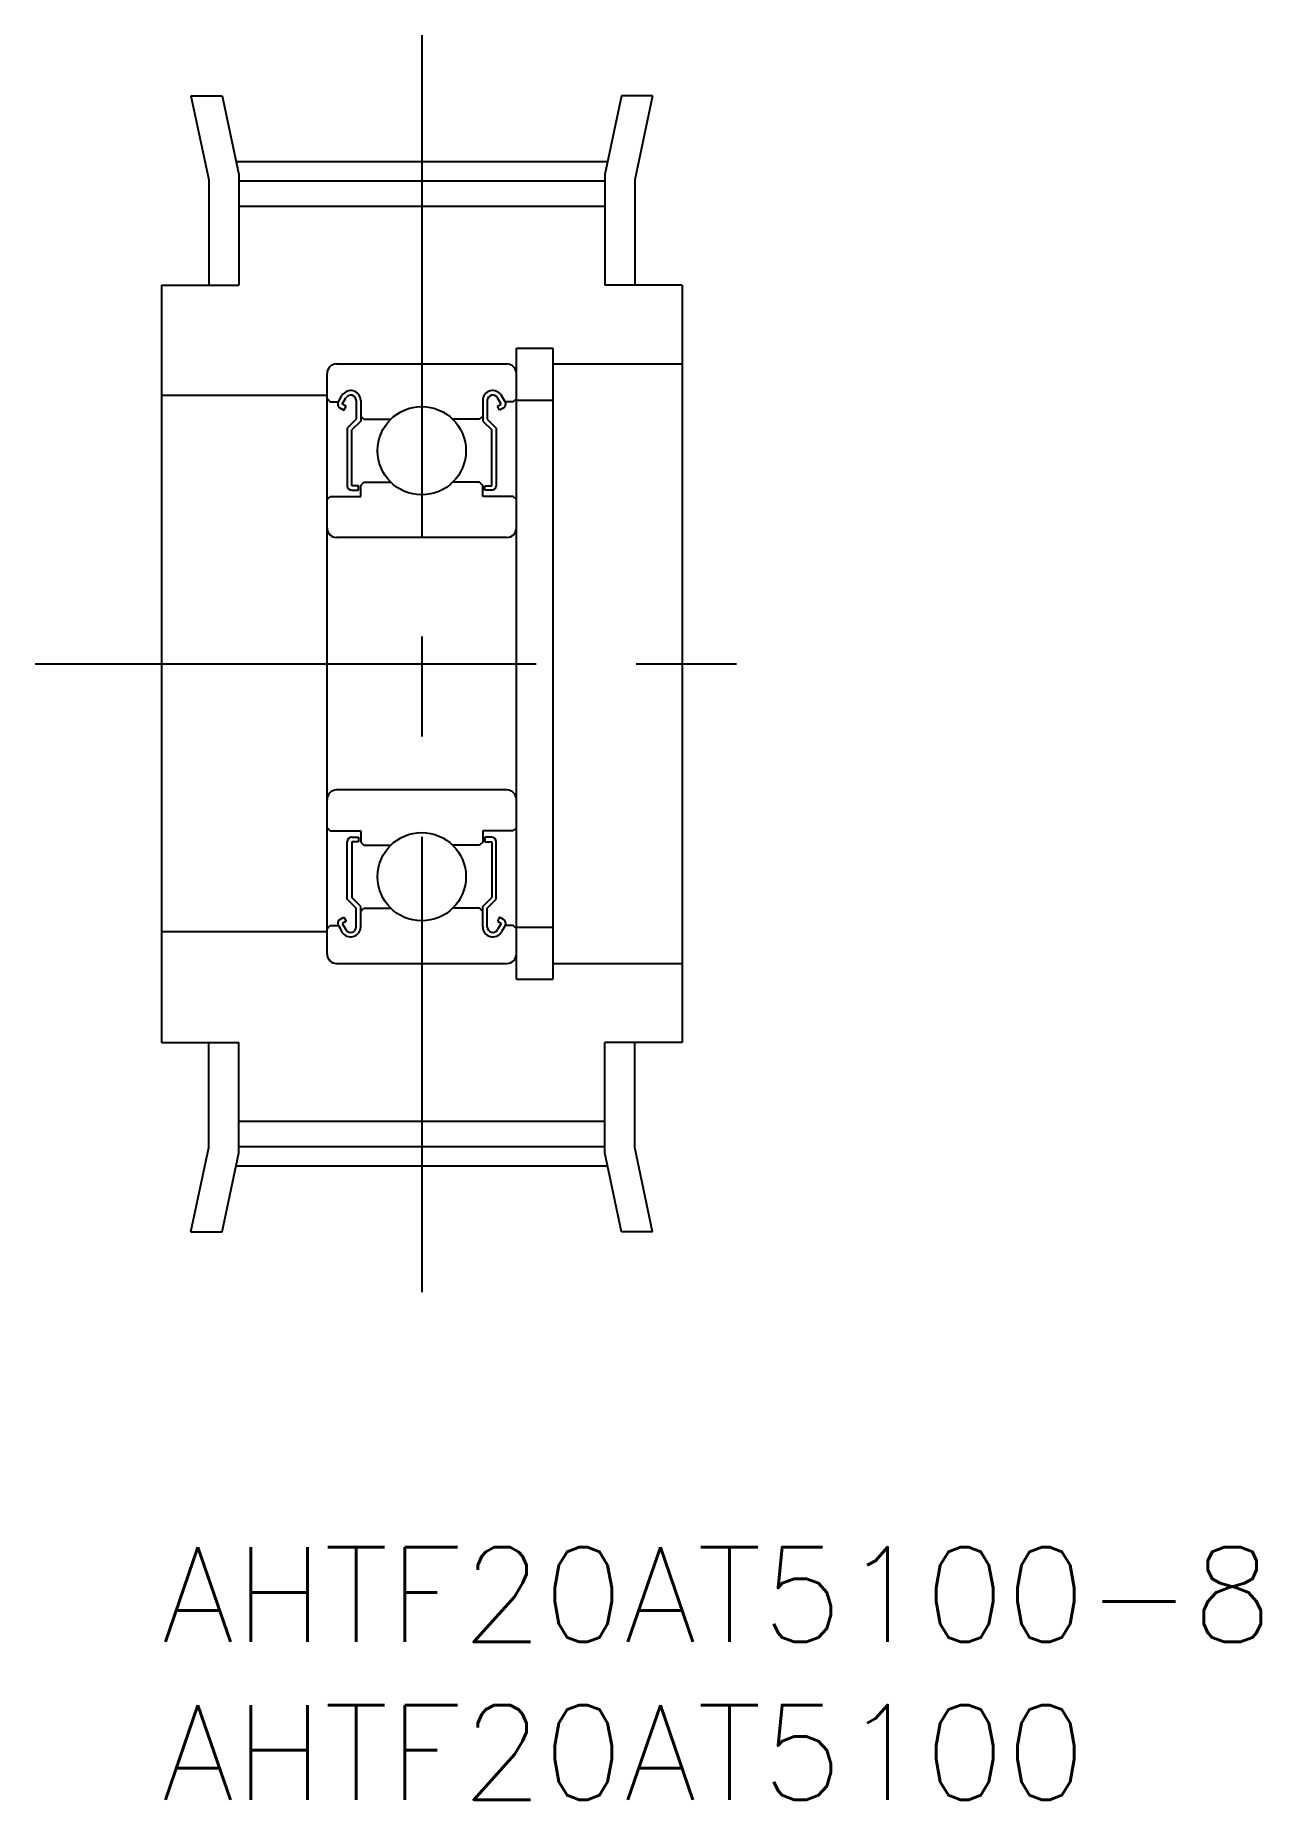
# Model space of a CAD drawing. Extents: x -4 to 34.8, y -8 to 47.9.
import ezdxf

# ---------------------------------------------------------------- set-up
doc = ezdxf.new("R2010")
doc.units = 0
doc.header["$LTSCALE"] = 0.5
doc.linetypes.add('CENTER', pattern=[50.8, 31.75, -6.35, 6.35, -6.35])
for name, color, linetype in [('MSM_CENTER', 1, 'CENTER'), ('MSM_CONTINUOUS', 7, 'CONTINUOUS'), ('MSM_PART_NUMBER', 7, 'CONTINUOUS')]:
    doc.layers.add(name, color=color, linetype=linetype)
doc.styles.get("Standard").update_dxf_attribs({"font": 'txt.shx', "height": 3, "bigfont": 'bigfont.shx'})

# ---------------------------------------------------------------- blocks, each defined once
blk = doc.blocks.new('*U1')
at = {"layer": 'MSM_PART_NUMBER'}
blk.add_text('AHTF20AT5100-8', height=3, dxfattribs=at).set_placement((0, -3))
blk = doc.blocks.new('*U2')
at = {"layer": 'MSM_PART_NUMBER'}
blk.add_text('AHTF20AT5100', height=3, dxfattribs=at).set_placement((0, -8))

msp = doc.modelspace()

# ---------------------------------------------------------------- linework, layer by layer
at = {"layer": 'MSM_CENTER'}
for p, q in [((8.25, 47.915), (8.25, 8.085)), ((2.362, 43.915), (14.138, 43.915)), ((-4, 28), (20.5, 28)), ((2.362, 12.085), (14.138, 12.085))]:
    msp.add_line(p, q, dxfattribs=at)
at = {"layer": 'MSM_CONTINUOUS'}
for p, q in [((0.935, 46), (1.5, 43.333)), ((0.935, 46), (1.921, 46)), ((1.921, 46), (2.45, 43.5)), ((14.579, 46), (14.05, 43.5)), ((15.565, 46), (14.579, 46)), ((15.565, 46), (15, 43.333)), ((1.5, 43.333), (1.5, 40)), ((2.45, 43.5), (2.45, 40)), ((2.45, 43.3), (14.05, 43.3)), ((14.05, 43.5), (14.05, 40)), ((15, 43.333), (15, 40)), ((2.45, 42.5), (14.05, 42.5)), ((0, 40), (0, 16)), ((0, 40), (2.45, 40)), ((16.5, 40), (14.05, 40)), ((16.5, 40), (16.5, 16)), ((5.55, 37.5), (10.95, 37.5)), ((11.25, 18), (11.25, 38)), ((11.25, 38), (12.4, 38)), ((12.4, 38), (12.4, 18)), ((12.4, 37.5), (16.5, 37.5)), ((12.738, 37.5), (12.738, 37.5)), ((5.25, 18.8), (5.25, 37.2)), ((5.25, 36.5), (0, 36.5)), ((5.25, 36.4), (5.35, 36.3)), ((5.606, 36.3), (5.722, 36.496)), ((5.729, 36.229), (5.845, 36.425)), ((10.771, 36.229), (10.655, 36.425)), ((10.894, 36.3), (10.778, 36.496)), ((11.25, 36.4), (11.15, 36.3)), ((11.25, 36.35), (12.4, 36.35)), ((5.35, 36.3), (5.606, 36.3)), ((5.658, 36.106), (5.781, 36.035)), ((5.852, 36.158), (5.729, 36.229)), ((5.781, 36.035), (5.852, 36.158)), ((6.174, 36.337), (6.174, 35.75)), ((6.317, 36.337), (6.317, 35.691)), ((6.317, 35.85), (6.417, 35.75)), ((10.183, 35.85), (10.083, 35.75)), ((10.183, 36.337), (10.183, 35.691)), ((10.326, 36.337), (10.326, 35.75)), ((10.648, 36.158), (10.771, 36.229)), ((10.719, 36.035), (10.648, 36.158)), ((10.842, 36.106), (10.719, 36.035)), ((11.15, 36.3), (10.894, 36.3)), ((6.174, 35.75), (5.89, 35.466)), ((5.89, 35.466), (5.89, 33.642)), ((6.317, 35.691), (6.032, 35.407)), ((6.032, 33.642), (6.032, 35.407)), ((6.417, 35.75), (7.27, 35.75)), ((10.083, 35.75), (9.23, 35.75)), ((10.183, 35.691), (10.468, 35.407)), ((10.326, 35.75), (10.61, 35.466)), ((10.468, 33.642), (10.468, 35.407)), ((10.61, 35.466), (10.61, 33.642)), ((6.246, 33.642), (6.032, 33.642)), ((6.246, 33.5), (6.246, 33.642)), ((6.317, 33.65), (6.417, 33.75)), ((6.317, 33.3), (6.317, 33.65)), ((6.417, 33.75), (7.27, 33.75)), ((10.083, 33.75), (9.23, 33.75)), ((10.183, 33.65), (10.083, 33.75)), ((10.183, 33.3), (10.183, 33.65)), ((10.254, 33.642), (10.468, 33.642)), ((10.254, 33.5), (10.254, 33.642)), ((5.25, 33.2), (5.35, 33.3)), ((5.35, 33.3), (6.317, 33.3)), ((6.032, 33.5), (6.246, 33.5)), ((11.15, 33.3), (10.183, 33.3)), ((10.468, 33.5), (10.254, 33.5)), ((11.25, 33.2), (11.15, 33.3)), ((11.25, 32.6), (11.25, 32.6)), ((10.95, 32), (5.55, 32)), ((10.95, 24), (5.55, 24)), ((11.25, 23.4), (11.25, 23.4)), ((5.25, 22.8), (5.35, 22.7)), ((5.35, 22.7), (6.317, 22.7)), ((6.032, 22.5), (6.246, 22.5)), ((6.246, 22.5), (6.246, 22.358)), ((6.317, 22.7), (6.317, 22.35)), ((10.183, 22.7), (10.183, 22.35)), ((11.15, 22.7), (10.183, 22.7)), ((10.254, 22.5), (10.254, 22.358)), ((10.468, 22.5), (10.254, 22.5)), ((11.25, 22.8), (11.15, 22.7)), ((5.89, 20.534), (5.89, 22.358)), ((6.246, 22.358), (6.032, 22.358)), ((6.032, 22.358), (6.032, 20.593)), ((6.317, 22.35), (6.417, 22.25)), ((6.417, 22.25), (7.27, 22.25)), ((10.083, 22.25), (9.23, 22.25)), ((10.183, 22.35), (10.083, 22.25)), ((10.254, 22.358), (10.468, 22.358)), ((10.468, 22.358), (10.468, 20.593)), ((10.61, 20.534), (10.61, 22.358)), ((6.174, 20.25), (5.89, 20.534)), ((6.317, 20.309), (6.032, 20.593)), ((6.174, 19.663), (6.174, 20.25)), ((6.317, 19.663), (6.317, 20.309)), ((6.317, 20.15), (6.417, 20.25)), ((6.417, 20.25), (7.27, 20.25)), ((10.083, 20.25), (9.23, 20.25)), ((10.183, 20.15), (10.083, 20.25)), ((10.183, 20.309), (10.468, 20.593)), ((10.183, 19.663), (10.183, 20.309)), ((10.326, 20.25), (10.61, 20.534)), ((10.326, 19.663), (10.326, 20.25)), ((5.25, 19.6), (5.35, 19.7)), ((5.35, 19.7), (5.606, 19.7)), ((5.606, 19.7), (5.722, 19.504)), ((5.658, 19.894), (5.781, 19.965)), ((5.852, 19.842), (5.729, 19.771)), ((5.729, 19.771), (5.845, 19.575)), ((5.781, 19.965), (5.852, 19.842)), ((10.719, 19.965), (10.648, 19.842)), ((10.648, 19.842), (10.771, 19.771)), ((10.771, 19.771), (10.655, 19.575)), ((10.842, 19.894), (10.719, 19.965)), ((10.894, 19.7), (10.778, 19.504)), ((11.15, 19.7), (10.894, 19.7)), ((11.25, 19.6), (11.15, 19.7)), ((11.25, 19.65), (12.4, 19.65)), ((5.25, 19.5), (0, 19.5)), ((5.55, 18.5), (10.95, 18.5)), ((12.4, 18.5), (16.5, 18.5)), ((12.738, 18.5), (12.738, 18.5)), ((11.25, 18), (12.4, 18)), ((0, 16), (2.45, 16)), ((1.5, 12.667), (1.5, 16)), ((2.45, 12.5), (2.45, 16)), ((16.5, 16), (14.05, 16)), ((14.05, 12.5), (14.05, 16)), ((15, 12.667), (15, 16)), ((2.45, 13.5), (14.05, 13.5)), ((0.935, 10), (1.5, 12.667)), ((1.921, 10), (2.45, 12.5)), ((2.45, 12.7), (14.05, 12.7)), ((14.579, 10), (14.05, 12.5)), ((15.565, 10), (15, 12.667)), ((0.935, 10), (1.921, 10)), ((15.565, 10), (14.579, 10))]:
    msp.add_line(p, q, dxfattribs=at)
for centre in [(8.25, 34.75), (8.25, 21.25)]:
    msp.add_circle(centre, 1.4, dxfattribs=at)
for centre, radius, start, end in [((5.55, 37.2), 0.3, 90, 180), ((10.95, 37.2), 0.3, 0, 90), ((5.998, 36.337), 0.319, 0, 150.0003), ((5.998, 36.337), 0.177, 0, 150.0032), ((10.502, 36.337), 0.319, 29.9997, 180), ((10.502, 36.337), 0.177, 29.9968, 180), ((5.729, 36.229), 0.142, 149.9903, 240.0019), ((10.771, 36.229), 0.142, 299.9981, 30.0097), ((6.032, 33.642), 0.142, 180, 270), ((10.468, 33.642), 0.142, 270, 360), ((5.55, 32.3), 0.3, 180, 270), ((10.95, 32.3), 0.3, 270, 0), ((5.55, 23.7), 0.3, 90, 180), ((10.95, 23.7), 0.3, 0, 90), ((6.032, 22.358), 0.142, 90, 180), ((10.468, 22.358), 0.142, 0, 90), ((5.729, 19.771), 0.142, 119.9981, 210.0097), ((5.998, 19.663), 0.319, 209.9997, 0), ((5.998, 19.663), 0.177, 209.9968, 0), ((10.502, 19.663), 0.319, 180, 330.0003), ((10.502, 19.663), 0.177, 180, 330.0032), ((10.771, 19.771), 0.142, 329.9903, 60.0019), ((5.55, 18.8), 0.3, 180, 270), ((10.95, 18.8), 0.3, 270, 0)]:
    msp.add_arc(centre, radius, start, end, dxfattribs=at)

# ---------------------------------------------------------------- block references
for name in ['*U1', '*U2']:
    msp.add_blockref(name, (0, 0), dxfattribs=at)

doc.saveas('drawing.dxf')
